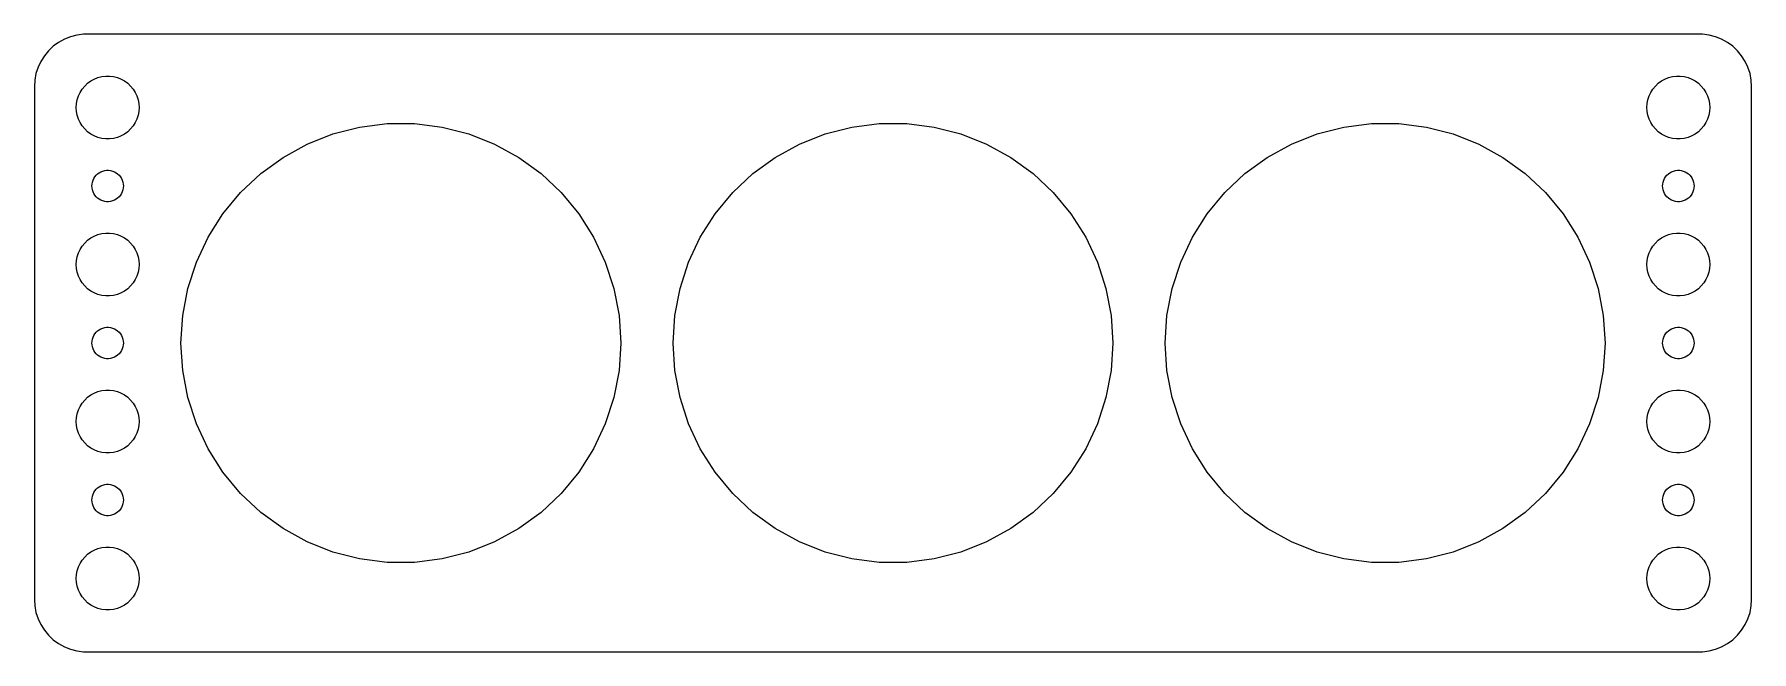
# Model space of a CAD drawing. Header units: metres. Extents: x -82 to 82, y -29 to 29.
import ezdxf

# ---------------------------------------------------------------- set-up
doc = ezdxf.new("R2010")
doc.units = ezdxf.units.M

msp = doc.modelspace()

# ---------------------------------------------------------------- linework, layer by layer
for p, q in [((-80.6448, 27.9227), (-81.0451, 27.4389)), ((-80.1871, 28.3526), (-80.6448, 27.9227)), ((-79.6791, 28.7216), (-80.1871, 28.3526)), ((-79.1289, 29.0241), (-79.6791, 28.7216)), ((-78.5451, 29.2553), (-79.1289, 29.0241)), ((-77.9369, 29.4114), (-78.5451, 29.2553)), ((-77.3139, 29.4901), (-77.9369, 29.4114)), ((77.3139, 29.4901), (-77.3139, 29.4901)), ((77.9369, 29.4114), (77.3139, 29.4901)), ((78.5451, 29.2553), (77.9369, 29.4114)), ((79.1289, 29.0241), (78.5451, 29.2553)), ((79.6791, 28.7216), (79.1289, 29.0241)), ((80.1871, 28.3526), (79.6791, 28.7216)), ((80.6448, 27.9227), (80.1871, 28.3526)), ((81.0451, 27.4389), (80.6448, 27.9227)), ((-81.6489, 26.3406), (-81.8429, 25.7434)), ((-81.3815, 26.9088), (-81.6489, 26.3406)), ((-81.0451, 27.4389), (-81.3815, 26.9088)), ((81.3815, 26.9088), (81.0451, 27.4389)), ((81.6489, 26.3406), (81.3815, 26.9088)), ((81.8429, 25.7434), (81.6489, 26.3406)), ((-81.9606, 25.1267), (-82, 24.5)), ((-81.8429, 25.7434), (-81.9606, 25.1267)), ((-77.1869, 24.5536), (-76.9123, 24.8115)), ((-76.9123, 24.8115), (-76.6075, 25.033)), ((-76.6075, 25.033), (-76.2773, 25.2145)), ((-76.2773, 25.2145), (-75.927, 25.3532)), ((-75.927, 25.3532), (-75.5621, 25.4469)), ((-75.5621, 25.4469), (-75.1884, 25.4941)), ((-75.1884, 25.4941), (-74.8116, 25.4941)), ((-74.8116, 25.4941), (-74.4379, 25.4469)), ((-74.4379, 25.4469), (-74.073, 25.3532)), ((-74.073, 25.3532), (-73.7227, 25.2145)), ((-73.7227, 25.2145), (-73.3925, 25.033)), ((-73.3925, 25.033), (-73.0877, 24.8115)), ((-73.0877, 24.8115), (-72.8131, 24.5536)), ((72.8131, 24.5536), (73.0877, 24.8115)), ((73.0877, 24.8115), (73.3925, 25.033)), ((73.3925, 25.033), (73.7227, 25.2145)), ((73.7227, 25.2145), (74.073, 25.3532)), ((74.073, 25.3532), (74.4379, 25.4469)), ((74.4379, 25.4469), (74.8116, 25.4941)), ((74.8116, 25.4941), (75.1884, 25.4941)), ((75.1884, 25.4941), (75.5621, 25.4469)), ((75.5621, 25.4469), (75.927, 25.3532)), ((75.927, 25.3532), (76.2773, 25.2145)), ((76.2773, 25.2145), (76.6075, 25.033)), ((76.6075, 25.033), (76.9123, 24.8115)), ((76.9123, 24.8115), (77.1869, 24.5536)), ((81.9606, 25.1267), (81.8429, 25.7434)), ((82, 24.5), (81.9606, 25.1267)), ((-82, 24.5), (-82, -24.5)), ((-77.9763, 22.876), (-77.9057, 23.2461)), ((-77.9057, 23.2461), (-77.7893, 23.6044)), ((-77.7893, 23.6044), (-77.6289, 23.9453)), ((-77.6289, 23.9453), (-77.427, 24.2634)), ((-77.427, 24.2634), (-77.1869, 24.5536)), ((-72.8131, 24.5536), (-72.573, 24.2634)), ((-72.573, 24.2634), (-72.3711, 23.9453)), ((-72.3711, 23.9453), (-72.2107, 23.6044)), ((-72.2107, 23.6044), (-72.0943, 23.2461)), ((-72.0943, 23.2461), (-72.0237, 22.876)), ((72.0237, 22.876), (72.0943, 23.2461)), ((72.0943, 23.2461), (72.2107, 23.6044)), ((72.2107, 23.6044), (72.3711, 23.9453)), ((72.3711, 23.9453), (72.573, 24.2634)), ((72.573, 24.2634), (72.8131, 24.5536)), ((77.1869, 24.5536), (77.427, 24.2634)), ((77.427, 24.2634), (77.6289, 23.9453)), ((77.6289, 23.9453), (77.7893, 23.6044)), ((77.7893, 23.6044), (77.9057, 23.2461)), ((77.9057, 23.2461), (77.9763, 22.876)), ((82, -24.5), (82, 24.5)), ((-78, 22.5), (-77.9763, 22.876)), ((-77.9763, 22.124), (-78, 22.5)), ((-77.9057, 21.7539), (-77.9763, 22.124)), ((-77.7893, 21.3956), (-77.9057, 21.7539)), ((-77.6289, 21.0547), (-77.7893, 21.3956)), ((-72.2107, 21.3956), (-72.3711, 21.0547)), ((-72.0943, 21.7539), (-72.2107, 21.3956)), ((-72.0237, 22.124), (-72.0943, 21.7539)), ((-72.0237, 22.876), (-72, 22.5)), ((-72, 22.5), (-72.0237, 22.124)), ((72, 22.5), (72.0237, 22.876)), ((72.0237, 22.124), (72, 22.5)), ((72.0943, 21.7539), (72.0237, 22.124)), ((72.2107, 21.3956), (72.0943, 21.7539)), ((72.3711, 21.0547), (72.2107, 21.3956)), ((77.7893, 21.3956), (77.6289, 21.0547)), ((77.9057, 21.7539), (77.7893, 21.3956)), ((77.9763, 22.124), (77.9057, 21.7539)), ((77.9763, 22.876), (78, 22.5)), ((78, 22.5), (77.9763, 22.124)), ((-77.427, 20.7366), (-77.6289, 21.0547)), ((-77.1869, 20.4464), (-77.427, 20.7366)), ((-76.9123, 20.1884), (-77.1869, 20.4464)), ((-76.6075, 19.967), (-76.9123, 20.1884)), ((-76.2773, 19.7855), (-76.6075, 19.967)), ((-75.927, 19.6468), (-76.2773, 19.7855)), ((-73.7227, 19.7855), (-74.073, 19.6468)), ((-73.3925, 19.967), (-73.7227, 19.7855)), ((-73.0877, 20.1884), (-73.3925, 19.967)), ((-72.8131, 20.4464), (-73.0877, 20.1884)), ((-72.573, 20.7366), (-72.8131, 20.4464)), ((-72.3711, 21.0547), (-72.573, 20.7366)), ((-55.9414, 19.0014), (-53.4893, 19.9722)), ((-53.4893, 19.9722), (-50.935, 20.628)), ((-50.935, 20.628), (-48.3186, 20.9586)), ((-48.3186, 20.9586), (-45.6814, 20.9586)), ((-45.6814, 20.9586), (-43.065, 20.628)), ((-43.065, 20.628), (-40.5106, 19.9722)), ((-40.5106, 19.9722), (-38.0586, 19.0014)), ((-8.94136, 19.0014), (-6.48935, 19.9722)), ((-6.48935, 19.9722), (-3.935, 20.628)), ((-3.935, 20.628), (-1.31859, 20.9586)), ((-1.31859, 20.9586), (1.31859, 20.9586)), ((1.31859, 20.9586), (3.935, 20.628)), ((3.935, 20.628), (6.48935, 19.9722)), ((6.48935, 19.9722), (8.94136, 19.0014)), ((38.0586, 19.0014), (40.5106, 19.9722)), ((40.5106, 19.9722), (43.065, 20.628)), ((43.065, 20.628), (45.6814, 20.9586)), ((45.6814, 20.9586), (48.3186, 20.9586)), ((48.3186, 20.9586), (50.935, 20.628)), ((50.935, 20.628), (53.4893, 19.9722)), ((53.4893, 19.9722), (55.9414, 19.0014)), ((72.573, 20.7366), (72.3711, 21.0547)), ((72.8131, 20.4464), (72.573, 20.7366)), ((73.0877, 20.1884), (72.8131, 20.4464)), ((73.3925, 19.967), (73.0877, 20.1884)), ((73.7227, 19.7855), (73.3925, 19.967)), ((74.073, 19.6468), (73.7227, 19.7855)), ((76.2773, 19.7855), (75.927, 19.6468)), ((76.6075, 19.967), (76.2773, 19.7855)), ((76.9123, 20.1884), (76.6075, 19.967)), ((77.1869, 20.4464), (76.9123, 20.1884)), ((77.427, 20.7366), (77.1869, 20.4464)), ((77.6289, 21.0547), (77.427, 20.7366)), ((-75.5621, 19.5531), (-75.927, 19.6468)), ((-75.1884, 19.5059), (-75.5621, 19.5531)), ((-74.8116, 19.5059), (-75.1884, 19.5059)), ((-74.4379, 19.5531), (-74.8116, 19.5059)), ((-74.073, 19.6468), (-74.4379, 19.5531)), ((-58.2523, 17.7309), (-55.9414, 19.0014)), ((-38.0586, 19.0014), (-35.7476, 17.7309)), ((-11.2523, 17.7309), (-8.94136, 19.0014)), ((8.94136, 19.0014), (11.2523, 17.7309)), ((35.7476, 17.7309), (38.0586, 19.0014)), ((55.9414, 19.0014), (58.2523, 17.7309)), ((74.4379, 19.5531), (74.073, 19.6468)), ((74.8116, 19.5059), (74.4379, 19.5531)), ((75.1884, 19.5059), (74.8116, 19.5059)), ((75.5621, 19.5531), (75.1884, 19.5059)), ((75.927, 19.6468), (75.5621, 19.5531)), ((-75.6387, 16.3572), (-75.4635, 16.4266)), ((-75.4635, 16.4266), (-75.2811, 16.4734)), ((-75.2811, 16.4734), (-75.0942, 16.497)), ((-75.0942, 16.497), (-74.9058, 16.497)), ((-74.9058, 16.497), (-74.7189, 16.4734)), ((-74.7189, 16.4734), (-74.5365, 16.4266)), ((-74.5365, 16.4266), (-74.3613, 16.3572)), ((-60.3859, 16.1808), (-58.2523, 17.7309)), ((-35.7476, 17.7309), (-33.6141, 16.1808)), ((-13.3859, 16.1808), (-11.2523, 17.7309)), ((11.2523, 17.7309), (13.3859, 16.1808)), ((33.6141, 16.1808), (35.7476, 17.7309)), ((58.2523, 17.7309), (60.3859, 16.1808)), ((74.3613, 16.3572), (74.5365, 16.4266)), ((74.5365, 16.4266), (74.7189, 16.4734)), ((74.7189, 16.4734), (74.9058, 16.497)), ((74.9058, 16.497), (75.0942, 16.497)), ((75.0942, 16.497), (75.2811, 16.4734)), ((75.2811, 16.4734), (75.4635, 16.4266)), ((75.4635, 16.4266), (75.6387, 16.3572)), ((-76.5, 15), (-76.4882, 15.188)), ((-76.4882, 14.812), (-76.5, 15)), ((-76.4882, 15.188), (-76.4529, 15.373)), ((-76.4529, 14.627), (-76.4882, 14.812)), ((-76.4529, 15.373), (-76.3947, 15.5522)), ((-76.3947, 15.5522), (-76.3145, 15.7226)), ((-76.3145, 15.7226), (-76.2135, 15.8817)), ((-76.2135, 15.8817), (-76.0934, 16.0268)), ((-76.0934, 16.0268), (-75.9561, 16.1558)), ((-75.9561, 16.1558), (-75.8037, 16.2665)), ((-75.8037, 16.2665), (-75.6387, 16.3572)), ((-74.3613, 16.3572), (-74.1963, 16.2665)), ((-74.1963, 16.2665), (-74.0439, 16.1558)), ((-74.0439, 16.1558), (-73.9065, 16.0268)), ((-73.9065, 16.0268), (-73.7865, 15.8817)), ((-73.7865, 15.8817), (-73.6855, 15.7226)), ((-73.6855, 15.7226), (-73.6053, 15.5522)), ((-73.6053, 15.5522), (-73.5471, 15.373)), ((-73.5471, 15.373), (-73.5118, 15.188)), ((-73.5118, 14.812), (-73.5471, 14.627)), ((-73.5118, 15.188), (-73.5, 15)), ((-73.5, 15), (-73.5118, 14.812)), ((-62.3083, 14.3755), (-60.3859, 16.1808)), ((-33.6141, 16.1808), (-31.6917, 14.3755)), ((-15.3083, 14.3755), (-13.3859, 16.1808)), ((13.3859, 16.1808), (15.3083, 14.3755)), ((31.6917, 14.3755), (33.6141, 16.1808)), ((60.3859, 16.1808), (62.3083, 14.3755)), ((73.5, 15), (73.5118, 15.188)), ((73.5118, 14.812), (73.5, 15)), ((73.5118, 15.188), (73.5471, 15.373)), ((73.5471, 14.627), (73.5118, 14.812)), ((73.5471, 15.373), (73.6053, 15.5522)), ((73.6053, 15.5522), (73.6855, 15.7226)), ((73.6855, 15.7226), (73.7865, 15.8817)), ((73.7865, 15.8817), (73.9065, 16.0268)), ((73.9065, 16.0268), (74.0439, 16.1558)), ((74.0439, 16.1558), (74.1963, 16.2665)), ((74.1963, 16.2665), (74.3613, 16.3572)), ((75.6387, 16.3572), (75.8037, 16.2665)), ((75.8037, 16.2665), (75.9561, 16.1558)), ((75.9561, 16.1558), (76.0934, 16.0268)), ((76.0934, 16.0268), (76.2135, 15.8817)), ((76.2135, 15.8817), (76.3145, 15.7226)), ((76.3145, 15.7226), (76.3947, 15.5522)), ((76.3947, 15.5522), (76.4529, 15.373)), ((76.4529, 15.373), (76.4882, 15.188)), ((76.4882, 14.812), (76.4529, 14.627)), ((76.4882, 15.188), (76.5, 15)), ((76.5, 15), (76.4882, 14.812)), ((-76.3947, 14.4478), (-76.4529, 14.627)), ((-76.3145, 14.2774), (-76.3947, 14.4478)), ((-76.2135, 14.1183), (-76.3145, 14.2774)), ((-76.0934, 13.9732), (-76.2135, 14.1183)), ((-75.9561, 13.8442), (-76.0934, 13.9732)), ((-75.8037, 13.7335), (-75.9561, 13.8442)), ((-75.6387, 13.6427), (-75.8037, 13.7335)), ((-75.4635, 13.5734), (-75.6387, 13.6427)), ((-75.2811, 13.5266), (-75.4635, 13.5734)), ((-75.0942, 13.5029), (-75.2811, 13.5266)), ((-74.9058, 13.5029), (-75.0942, 13.5029)), ((-74.7189, 13.5266), (-74.9058, 13.5029)), ((-74.5365, 13.5734), (-74.7189, 13.5266)), ((-74.3613, 13.6427), (-74.5365, 13.5734)), ((-74.1963, 13.7335), (-74.3613, 13.6427)), ((-74.0439, 13.8442), (-74.1963, 13.7335)), ((-73.9065, 13.9732), (-74.0439, 13.8442)), ((-73.7865, 14.1183), (-73.9065, 13.9732)), ((-73.6855, 14.2774), (-73.7865, 14.1183)), ((-73.6053, 14.4478), (-73.6855, 14.2774)), ((-73.5471, 14.627), (-73.6053, 14.4478)), ((-63.9893, 12.3435), (-62.3083, 14.3755)), ((-31.6917, 14.3755), (-30.0106, 12.3435)), ((-16.9893, 12.3435), (-15.3083, 14.3755)), ((15.3083, 14.3755), (16.9893, 12.3435)), ((30.0106, 12.3435), (31.6917, 14.3755)), ((62.3083, 14.3755), (63.9893, 12.3435)), ((73.6053, 14.4478), (73.5471, 14.627)), ((73.6855, 14.2774), (73.6053, 14.4478)), ((73.7865, 14.1183), (73.6855, 14.2774)), ((73.9065, 13.9732), (73.7865, 14.1183)), ((74.0439, 13.8442), (73.9065, 13.9732)), ((74.1963, 13.7335), (74.0439, 13.8442)), ((74.3613, 13.6427), (74.1963, 13.7335)), ((74.5365, 13.5734), (74.3613, 13.6427)), ((74.7189, 13.5266), (74.5365, 13.5734)), ((74.9058, 13.5029), (74.7189, 13.5266)), ((75.0942, 13.5029), (74.9058, 13.5029)), ((75.2811, 13.5266), (75.0942, 13.5029)), ((75.4635, 13.5734), (75.2811, 13.5266)), ((75.6387, 13.6427), (75.4635, 13.5734)), ((75.8037, 13.7335), (75.6387, 13.6427)), ((75.9561, 13.8442), (75.8037, 13.7335)), ((76.0934, 13.9732), (75.9561, 13.8442)), ((76.2135, 14.1183), (76.0934, 13.9732)), ((76.3145, 14.2774), (76.2135, 14.1183)), ((76.3947, 14.4478), (76.3145, 14.2774)), ((76.4529, 14.627), (76.3947, 14.4478)), ((-65.4024, 10.1168), (-63.9893, 12.3435)), ((-30.0106, 12.3435), (-28.5975, 10.1168)), ((-18.4024, 10.1168), (-16.9893, 12.3435)), ((16.9893, 12.3435), (18.4024, 10.1168)), ((28.5975, 10.1168), (30.0106, 12.3435)), ((63.9893, 12.3435), (65.4024, 10.1168)), ((-76.9123, 9.81154), (-76.6075, 10.033)), ((-76.6075, 10.033), (-76.2773, 10.2145)), ((-76.2773, 10.2145), (-75.927, 10.3532)), ((-75.927, 10.3532), (-75.5621, 10.4469)), ((-75.5621, 10.4469), (-75.1884, 10.4941)), ((-75.1884, 10.4941), (-74.8116, 10.4941)), ((-74.8116, 10.4941), (-74.4379, 10.4469)), ((-74.4379, 10.4469), (-74.073, 10.3532)), ((-74.073, 10.3532), (-73.7227, 10.2145)), ((-73.7227, 10.2145), (-73.3925, 10.033)), ((-73.3925, 10.033), (-73.0877, 9.81154)), ((-66.5253, 7.73061), (-65.4024, 10.1168)), ((-28.5975, 10.1168), (-27.4747, 7.73061)), ((-19.5253, 7.73061), (-18.4024, 10.1168)), ((18.4024, 10.1168), (19.5253, 7.73061)), ((27.4747, 7.73061), (28.5975, 10.1168)), ((65.4024, 10.1168), (66.5253, 7.73061)), ((73.0877, 9.81154), (73.3925, 10.033)), ((73.3925, 10.033), (73.7227, 10.2145)), ((73.7227, 10.2145), (74.073, 10.3532)), ((74.073, 10.3532), (74.4379, 10.4469)), ((74.4379, 10.4469), (74.8116, 10.4941)), ((74.8116, 10.4941), (75.1884, 10.4941)), ((75.1884, 10.4941), (75.5621, 10.4469)), ((75.5621, 10.4469), (75.927, 10.3532)), ((75.927, 10.3532), (76.2773, 10.2145)), ((76.2773, 10.2145), (76.6075, 10.033)), ((76.6075, 10.033), (76.9123, 9.81154)), ((-77.9763, 7.87599), (-77.9057, 8.24606)), ((-77.9057, 8.24606), (-77.7893, 8.60437)), ((-77.7893, 8.60437), (-77.6289, 8.94525)), ((-77.6289, 8.94525), (-77.427, 9.26335)), ((-77.427, 9.26335), (-77.1869, 9.55363)), ((-77.1869, 9.55363), (-76.9123, 9.81154)), ((-73.0877, 9.81154), (-72.8131, 9.55363)), ((-72.8131, 9.55363), (-72.573, 9.26335)), ((-72.573, 9.26335), (-72.3711, 8.94525)), ((-72.3711, 8.94525), (-72.2107, 8.60437)), ((-72.2107, 8.60437), (-72.0943, 8.24606)), ((-72.0943, 8.24606), (-72.0237, 7.87599)), ((72.0237, 7.87599), (72.0943, 8.24606)), ((72.0943, 8.24606), (72.2107, 8.60437)), ((72.2107, 8.60437), (72.3711, 8.94525)), ((72.3711, 8.94525), (72.573, 9.26335)), ((72.573, 9.26335), (72.8131, 9.55363)), ((72.8131, 9.55363), (73.0877, 9.81154)), ((76.9123, 9.81154), (77.1869, 9.55363)), ((77.1869, 9.55363), (77.427, 9.26335)), ((77.427, 9.26335), (77.6289, 8.94525)), ((77.6289, 8.94525), (77.7893, 8.60437)), ((77.7893, 8.60437), (77.9057, 8.24606)), ((77.9057, 8.24606), (77.9763, 7.87599)), ((-78, 7.5), (-77.9763, 7.87599)), ((-77.9763, 7.12399), (-78, 7.5)), ((-77.9057, 6.75392), (-77.9763, 7.12399)), ((-77.7893, 6.39561), (-77.9057, 6.75392)), ((-72.0943, 6.75392), (-72.2107, 6.39561)), ((-72.0237, 7.12399), (-72.0943, 6.75392)), ((-72.0237, 7.87599), (-72, 7.5)), ((-72, 7.5), (-72.0237, 7.12399)), ((-67.3402, 5.22247), (-66.5253, 7.73061)), ((-27.4747, 7.73061), (-26.6597, 5.22247)), ((-20.3402, 5.22247), (-19.5253, 7.73061)), ((19.5253, 7.73061), (20.3402, 5.22247)), ((26.6597, 5.22247), (27.4747, 7.73061)), ((66.5253, 7.73061), (67.3402, 5.22247)), ((72, 7.5), (72.0237, 7.87599)), ((72.0237, 7.12399), (72, 7.5)), ((72.0943, 6.75392), (72.0237, 7.12399)), ((72.2107, 6.39561), (72.0943, 6.75392)), ((77.9057, 6.75392), (77.7893, 6.39561)), ((77.9763, 7.12399), (77.9057, 6.75392)), ((77.9763, 7.87599), (78, 7.5)), ((78, 7.5), (77.9763, 7.12399)), ((-77.6289, 6.05473), (-77.7893, 6.39561)), ((-77.427, 5.73663), (-77.6289, 6.05473)), ((-77.1869, 5.44635), (-77.427, 5.73663)), ((-76.9123, 5.18845), (-77.1869, 5.44635)), ((-76.6075, 4.96701), (-76.9123, 5.18845)), ((-76.2773, 4.78551), (-76.6075, 4.96701)), ((-73.3925, 4.96701), (-73.7227, 4.78551)), ((-73.0877, 5.18845), (-73.3925, 4.96701)), ((-72.8131, 5.44635), (-73.0877, 5.18845)), ((-72.573, 5.73663), (-72.8131, 5.44635)), ((-72.3711, 6.05473), (-72.573, 5.73663)), ((-72.2107, 6.39561), (-72.3711, 6.05473)), ((-67.8344, 2.63199), (-67.3402, 5.22247)), ((-26.6597, 5.22247), (-26.1656, 2.63199)), ((-20.8344, 2.63199), (-20.3402, 5.22247)), ((20.3402, 5.22247), (20.8344, 2.63199)), ((26.1656, 2.63199), (26.6597, 5.22247)), ((67.3402, 5.22247), (67.8344, 2.63199)), ((72.3711, 6.05473), (72.2107, 6.39561)), ((72.573, 5.73663), (72.3711, 6.05473)), ((72.8131, 5.44635), (72.573, 5.73663)), ((73.0877, 5.18845), (72.8131, 5.44635)), ((73.3925, 4.96701), (73.0877, 5.18845)), ((73.7227, 4.78551), (73.3925, 4.96701)), ((76.6075, 4.96701), (76.2773, 4.78551)), ((76.9123, 5.18845), (76.6075, 4.96701)), ((77.1869, 5.44635), (76.9123, 5.18845)), ((77.427, 5.73663), (77.1869, 5.44635)), ((77.6289, 6.05473), (77.427, 5.73663)), ((77.7893, 6.39561), (77.6289, 6.05473)), ((-75.927, 4.64682), (-76.2773, 4.78551)), ((-75.5621, 4.55313), (-75.927, 4.64682)), ((-75.1884, 4.50591), (-75.5621, 4.55313)), ((-74.8116, 4.50591), (-75.1884, 4.50591)), ((-74.4379, 4.55313), (-74.8116, 4.50591)), ((-74.073, 4.64682), (-74.4379, 4.55313)), ((-73.7227, 4.78551), (-74.073, 4.64682)), ((74.073, 4.64682), (73.7227, 4.78551)), ((74.4379, 4.55313), (74.073, 4.64682)), ((74.8116, 4.50591), (74.4379, 4.55313)), ((75.1884, 4.50591), (74.8116, 4.50591)), ((75.5621, 4.55313), (75.1884, 4.50591)), ((75.927, 4.64682), (75.5621, 4.55313)), ((76.2773, 4.78551), (75.927, 4.64682)), ((-68, 0), (-67.8344, 2.63199)), ((-26.1656, 2.63199), (-26, 0)), ((-21, 0), (-20.8344, 2.63199)), ((20.8344, 2.63199), (21, 0)), ((26, 0), (26.1656, 2.63199)), ((67.8344, 2.63199), (68, 0)), ((-76.5, 0), (-76.4882, 0.187988)), ((-76.4882, -0.187988), (-76.5, 0)), ((-76.4882, 0.187988), (-76.4529, 0.373032)), ((-76.4529, 0.373032), (-76.3947, 0.552185)), ((-76.3947, 0.552185), (-76.3145, 0.722626)), ((-76.3145, 0.722626), (-76.2135, 0.881668)), ((-76.2135, 0.881668), (-76.0934, 1.02681)), ((-76.0934, 1.02681), (-75.9561, 1.15576)), ((-75.9561, 1.15576), (-75.8037, 1.26648)), ((-75.8037, 1.26648), (-75.6387, 1.35724)), ((-75.6387, 1.35724), (-75.4635, 1.42657)), ((-75.4635, 1.42657), (-75.2811, 1.47342)), ((-75.2811, 1.47342), (-75.0942, 1.49704)), ((-75.0942, 1.49704), (-74.9058, 1.49704)), ((-74.9058, 1.49704), (-74.7189, 1.47342)), ((-74.7189, 1.47342), (-74.5365, 1.42657)), ((-74.5365, 1.42657), (-74.3613, 1.35724)), ((-74.3613, 1.35724), (-74.1963, 1.26648)), ((-74.1963, 1.26648), (-74.0439, 1.15576)), ((-74.0439, 1.15576), (-73.9065, 1.02681)), ((-73.9065, 1.02681), (-73.7865, 0.881668)), ((-73.7865, 0.881668), (-73.6855, 0.722626)), ((-73.6855, 0.722626), (-73.6053, 0.552185)), ((-73.6053, 0.552185), (-73.5471, 0.373032)), ((-73.5471, 0.373032), (-73.5118, 0.187988)), ((-73.5118, 0.187988), (-73.5, 0)), ((-73.5, 0), (-73.5118, -0.187988)), ((-67.8344, -2.63199), (-68, 0)), ((-26, 0), (-26.1656, -2.63199)), ((-20.8344, -2.63199), (-21, 0)), ((21, 0), (20.8344, -2.63199)), ((26.1656, -2.63199), (26, 0)), ((68, 0), (67.8344, -2.63199)), ((73.5, 0), (73.5118, 0.187988)), ((73.5118, -0.187988), (73.5, 0)), ((73.5118, 0.187988), (73.5471, 0.373032)), ((73.5471, 0.373032), (73.6053, 0.552185)), ((73.6053, 0.552185), (73.6855, 0.722626)), ((73.6855, 0.722626), (73.7865, 0.881668)), ((73.7865, 0.881668), (73.9065, 1.02681)), ((73.9065, 1.02681), (74.0439, 1.15576)), ((74.0439, 1.15576), (74.1963, 1.26648)), ((74.1963, 1.26648), (74.3613, 1.35724)), ((74.3613, 1.35724), (74.5365, 1.42657)), ((74.5365, 1.42657), (74.7189, 1.47342)), ((74.7189, 1.47342), (74.9058, 1.49704)), ((74.9058, 1.49704), (75.0942, 1.49704)), ((75.0942, 1.49704), (75.2811, 1.47342)), ((75.2811, 1.47342), (75.4635, 1.42657)), ((75.4635, 1.42657), (75.6387, 1.35724)), ((75.6387, 1.35724), (75.8037, 1.26648)), ((75.8037, 1.26648), (75.9561, 1.15576)), ((75.9561, 1.15576), (76.0934, 1.02681)), ((76.0934, 1.02681), (76.2135, 0.881668)), ((76.2135, 0.881668), (76.3145, 0.722626)), ((76.3145, 0.722626), (76.3947, 0.552185)), ((76.3947, 0.552185), (76.4529, 0.373032)), ((76.4529, 0.373032), (76.4882, 0.187988)), ((76.4882, 0.187988), (76.5, 0)), ((76.5, 0), (76.4882, -0.187988)), ((-76.4529, -0.373032), (-76.4882, -0.187988)), ((-76.3947, -0.552185), (-76.4529, -0.373032)), ((-76.3145, -0.722626), (-76.3947, -0.552185)), ((-76.2135, -0.881668), (-76.3145, -0.722626)), ((-76.0934, -1.02681), (-76.2135, -0.881668)), ((-75.9561, -1.15576), (-76.0934, -1.02681)), ((-75.8037, -1.26648), (-75.9561, -1.15576)), ((-75.6387, -1.35724), (-75.8037, -1.26648)), ((-75.4635, -1.42657), (-75.6387, -1.35724)), ((-75.2811, -1.47342), (-75.4635, -1.42657)), ((-75.0942, -1.49704), (-75.2811, -1.47342)), ((-74.9058, -1.49704), (-75.0942, -1.49704)), ((-74.7189, -1.47342), (-74.9058, -1.49704)), ((-74.5365, -1.42657), (-74.7189, -1.47342)), ((-74.3613, -1.35724), (-74.5365, -1.42657)), ((-74.1963, -1.26648), (-74.3613, -1.35724)), ((-74.0439, -1.15576), (-74.1963, -1.26648)), ((-73.9065, -1.02681), (-74.0439, -1.15576)), ((-73.7865, -0.881668), (-73.9065, -1.02681)), ((-73.6855, -0.722626), (-73.7865, -0.881668)), ((-73.6053, -0.552185), (-73.6855, -0.722626)), ((-73.5471, -0.373032), (-73.6053, -0.552185)), ((-73.5118, -0.187988), (-73.5471, -0.373032)), ((73.5471, -0.373032), (73.5118, -0.187988)), ((73.6053, -0.552185), (73.5471, -0.373032)), ((73.6855, -0.722626), (73.6053, -0.552185)), ((73.7865, -0.881668), (73.6855, -0.722626)), ((73.9065, -1.02681), (73.7865, -0.881668)), ((74.0439, -1.15576), (73.9065, -1.02681)), ((74.1963, -1.26648), (74.0439, -1.15576)), ((74.3613, -1.35724), (74.1963, -1.26648)), ((74.5365, -1.42657), (74.3613, -1.35724)), ((74.7189, -1.47342), (74.5365, -1.42657)), ((74.9058, -1.49704), (74.7189, -1.47342)), ((75.0942, -1.49704), (74.9058, -1.49704)), ((75.2811, -1.47342), (75.0942, -1.49704)), ((75.4635, -1.42657), (75.2811, -1.47342)), ((75.6387, -1.35724), (75.4635, -1.42657)), ((75.8037, -1.26648), (75.6387, -1.35724)), ((75.9561, -1.15576), (75.8037, -1.26648)), ((76.0934, -1.02681), (75.9561, -1.15576)), ((76.2135, -0.881668), (76.0934, -1.02681)), ((76.3145, -0.722626), (76.2135, -0.881668)), ((76.3947, -0.552185), (76.3145, -0.722626)), ((76.4529, -0.373032), (76.3947, -0.552185)), ((76.4882, -0.187988), (76.4529, -0.373032)), ((-67.3402, -5.22247), (-67.8344, -2.63199)), ((-26.1656, -2.63199), (-26.6597, -5.22247)), ((-20.3402, -5.22247), (-20.8344, -2.63199)), ((20.8344, -2.63199), (20.3402, -5.22247)), ((26.6597, -5.22247), (26.1656, -2.63199)), ((67.8344, -2.63199), (67.3402, -5.22247)), ((-76.6075, -4.96701), (-76.2773, -4.78551)), ((-76.2773, -4.78551), (-75.927, -4.64682)), ((-75.927, -4.64682), (-75.5621, -4.55313)), ((-75.5621, -4.55313), (-75.1884, -4.50591)), ((-75.1884, -4.50591), (-74.8116, -4.50591)), ((-74.8116, -4.50591), (-74.4379, -4.55313)), ((-74.4379, -4.55313), (-74.073, -4.64682)), ((-74.073, -4.64682), (-73.7227, -4.78551)), ((-73.7227, -4.78551), (-73.3925, -4.96701)), ((73.3925, -4.96701), (73.7227, -4.78551)), ((73.7227, -4.78551), (74.073, -4.64682)), ((74.073, -4.64682), (74.4379, -4.55313)), ((74.4379, -4.55313), (74.8116, -4.50591)), ((74.8116, -4.50591), (75.1884, -4.50591)), ((75.1884, -4.50591), (75.5621, -4.55313)), ((75.5621, -4.55313), (75.927, -4.64682)), ((75.927, -4.64682), (76.2773, -4.78551)), ((76.2773, -4.78551), (76.6075, -4.96701)), ((-77.9057, -6.75392), (-77.7893, -6.39561)), ((-77.7893, -6.39561), (-77.6289, -6.05473)), ((-77.6289, -6.05473), (-77.427, -5.73663)), ((-77.427, -5.73663), (-77.1869, -5.44635)), ((-77.1869, -5.44635), (-76.9123, -5.18845)), ((-76.9123, -5.18845), (-76.6075, -4.96701)), ((-73.3925, -4.96701), (-73.0877, -5.18845)), ((-73.0877, -5.18845), (-72.8131, -5.44635)), ((-72.8131, -5.44635), (-72.573, -5.73663)), ((-72.573, -5.73663), (-72.3711, -6.05473)), ((-72.3711, -6.05473), (-72.2107, -6.39561)), ((-72.2107, -6.39561), (-72.0943, -6.75392)), ((-66.5253, -7.73061), (-67.3402, -5.22247)), ((-26.6597, -5.22247), (-27.4747, -7.73061)), ((-19.5253, -7.73061), (-20.3402, -5.22247)), ((20.3402, -5.22247), (19.5253, -7.73061)), ((27.4747, -7.73061), (26.6597, -5.22247)), ((67.3402, -5.22247), (66.5253, -7.73061)), ((72.0943, -6.75392), (72.2107, -6.39561)), ((72.2107, -6.39561), (72.3711, -6.05473)), ((72.3711, -6.05473), (72.573, -5.73663)), ((72.573, -5.73663), (72.8131, -5.44635)), ((72.8131, -5.44635), (73.0877, -5.18845)), ((73.0877, -5.18845), (73.3925, -4.96701)), ((76.6075, -4.96701), (76.9123, -5.18845)), ((76.9123, -5.18845), (77.1869, -5.44635)), ((77.1869, -5.44635), (77.427, -5.73663)), ((77.427, -5.73663), (77.6289, -6.05473)), ((77.6289, -6.05473), (77.7893, -6.39561)), ((77.7893, -6.39561), (77.9057, -6.75392)), ((-78, -7.5), (-77.9763, -7.12399)), ((-77.9763, -7.87599), (-78, -7.5)), ((-77.9763, -7.12399), (-77.9057, -6.75392)), ((-77.9057, -8.24606), (-77.9763, -7.87599)), ((-72.0943, -6.75392), (-72.0237, -7.12399)), ((-72.0237, -7.87599), (-72.0943, -8.24606)), ((-72.0237, -7.12399), (-72, -7.5)), ((-72, -7.5), (-72.0237, -7.87599)), ((-65.4024, -10.1168), (-66.5253, -7.73061)), ((-27.4747, -7.73061), (-28.5975, -10.1168)), ((-18.4024, -10.1168), (-19.5253, -7.73061)), ((19.5253, -7.73061), (18.4024, -10.1168)), ((28.5975, -10.1168), (27.4747, -7.73061)), ((66.5253, -7.73061), (65.4024, -10.1168)), ((72, -7.5), (72.0237, -7.12399)), ((72.0237, -7.87599), (72, -7.5)), ((72.0237, -7.12399), (72.0943, -6.75392)), ((72.0943, -8.24606), (72.0237, -7.87599)), ((77.9057, -6.75392), (77.9763, -7.12399)), ((77.9763, -7.87599), (77.9057, -8.24606)), ((77.9763, -7.12399), (78, -7.5)), ((78, -7.5), (77.9763, -7.87599)), ((-77.7893, -8.60437), (-77.9057, -8.24606)), ((-77.6289, -8.94525), (-77.7893, -8.60437)), ((-77.427, -9.26335), (-77.6289, -8.94525)), ((-77.1869, -9.55363), (-77.427, -9.26335)), ((-76.9123, -9.81154), (-77.1869, -9.55363)), ((-76.6075, -10.033), (-76.9123, -9.81154)), ((-73.0877, -9.81154), (-73.3925, -10.033)), ((-72.8131, -9.55363), (-73.0877, -9.81154)), ((-72.573, -9.26335), (-72.8131, -9.55363)), ((-72.3711, -8.94525), (-72.573, -9.26335)), ((-72.2107, -8.60437), (-72.3711, -8.94525)), ((-72.0943, -8.24606), (-72.2107, -8.60437)), ((72.2107, -8.60437), (72.0943, -8.24606)), ((72.3711, -8.94525), (72.2107, -8.60437)), ((72.573, -9.26335), (72.3711, -8.94525)), ((72.8131, -9.55363), (72.573, -9.26335)), ((73.0877, -9.81154), (72.8131, -9.55363)), ((73.3925, -10.033), (73.0877, -9.81154)), ((76.9123, -9.81154), (76.6075, -10.033)), ((77.1869, -9.55363), (76.9123, -9.81154)), ((77.427, -9.26335), (77.1869, -9.55363)), ((77.6289, -8.94525), (77.427, -9.26335)), ((77.7893, -8.60437), (77.6289, -8.94525)), ((77.9057, -8.24606), (77.7893, -8.60437)), ((-76.2773, -10.2145), (-76.6075, -10.033)), ((-75.927, -10.3532), (-76.2773, -10.2145)), ((-75.5621, -10.4469), (-75.927, -10.3532)), ((-75.1884, -10.4941), (-75.5621, -10.4469)), ((-74.8116, -10.4941), (-75.1884, -10.4941)), ((-74.4379, -10.4469), (-74.8116, -10.4941)), ((-74.073, -10.3532), (-74.4379, -10.4469)), ((-73.7227, -10.2145), (-74.073, -10.3532)), ((-73.3925, -10.033), (-73.7227, -10.2145)), ((-63.9893, -12.3435), (-65.4024, -10.1168)), ((-28.5975, -10.1168), (-30.0106, -12.3435)), ((-16.9893, -12.3435), (-18.4024, -10.1168)), ((18.4024, -10.1168), (16.9893, -12.3435)), ((30.0106, -12.3435), (28.5975, -10.1168)), ((65.4024, -10.1168), (63.9893, -12.3435)), ((73.7227, -10.2145), (73.3925, -10.033)), ((74.073, -10.3532), (73.7227, -10.2145)), ((74.4379, -10.4469), (74.073, -10.3532)), ((74.8116, -10.4941), (74.4379, -10.4469)), ((75.1884, -10.4941), (74.8116, -10.4941)), ((75.5621, -10.4469), (75.1884, -10.4941)), ((75.927, -10.3532), (75.5621, -10.4469)), ((76.2773, -10.2145), (75.927, -10.3532)), ((76.6075, -10.033), (76.2773, -10.2145)), ((-62.3083, -14.3755), (-63.9893, -12.3435)), ((-30.0106, -12.3435), (-31.6917, -14.3755)), ((-15.3083, -14.3755), (-16.9893, -12.3435)), ((16.9893, -12.3435), (15.3083, -14.3755)), ((31.6917, -14.3755), (30.0106, -12.3435)), ((63.9893, -12.3435), (62.3083, -14.3755)), ((-76.4882, -14.812), (-76.4529, -14.627)), ((-76.4529, -14.627), (-76.3947, -14.4478)), ((-76.3947, -14.4478), (-76.3145, -14.2774)), ((-76.3145, -14.2774), (-76.2135, -14.1183)), ((-76.2135, -14.1183), (-76.0934, -13.9732)), ((-76.0934, -13.9732), (-75.9561, -13.8442)), ((-75.9561, -13.8442), (-75.8037, -13.7335)), ((-75.8037, -13.7335), (-75.6387, -13.6427)), ((-75.6387, -13.6427), (-75.4635, -13.5734)), ((-75.4635, -13.5734), (-75.2811, -13.5266)), ((-75.2811, -13.5266), (-75.0942, -13.5029)), ((-75.0942, -13.5029), (-74.9058, -13.5029)), ((-74.9058, -13.5029), (-74.7189, -13.5266)), ((-74.7189, -13.5266), (-74.5365, -13.5734)), ((-74.5365, -13.5734), (-74.3613, -13.6427)), ((-74.3613, -13.6427), (-74.1963, -13.7335)), ((-74.1963, -13.7335), (-74.0439, -13.8442)), ((-74.0439, -13.8442), (-73.9065, -13.9732)), ((-73.9065, -13.9732), (-73.7865, -14.1183)), ((-73.7865, -14.1183), (-73.6855, -14.2774)), ((-73.6855, -14.2774), (-73.6053, -14.4478)), ((-73.6053, -14.4478), (-73.5471, -14.627)), ((-73.5471, -14.627), (-73.5118, -14.812)), ((-60.3859, -16.1808), (-62.3083, -14.3755)), ((-31.6917, -14.3755), (-33.6141, -16.1808)), ((-13.3859, -16.1808), (-15.3083, -14.3755)), ((15.3083, -14.3755), (13.3859, -16.1808)), ((33.6141, -16.1808), (31.6917, -14.3755)), ((62.3083, -14.3755), (60.3859, -16.1808)), ((73.5118, -14.812), (73.5471, -14.627)), ((73.5471, -14.627), (73.6053, -14.4478)), ((73.6053, -14.4478), (73.6855, -14.2774)), ((73.6855, -14.2774), (73.7865, -14.1183)), ((73.7865, -14.1183), (73.9065, -13.9732)), ((73.9065, -13.9732), (74.0439, -13.8442)), ((74.0439, -13.8442), (74.1963, -13.7335)), ((74.1963, -13.7335), (74.3613, -13.6427)), ((74.3613, -13.6427), (74.5365, -13.5734)), ((74.5365, -13.5734), (74.7189, -13.5266)), ((74.7189, -13.5266), (74.9058, -13.5029)), ((74.9058, -13.5029), (75.0942, -13.5029)), ((75.0942, -13.5029), (75.2811, -13.5266)), ((75.2811, -13.5266), (75.4635, -13.5734)), ((75.4635, -13.5734), (75.6387, -13.6427)), ((75.6387, -13.6427), (75.8037, -13.7335)), ((75.8037, -13.7335), (75.9561, -13.8442)), ((75.9561, -13.8442), (76.0934, -13.9732)), ((76.0934, -13.9732), (76.2135, -14.1183)), ((76.2135, -14.1183), (76.3145, -14.2774)), ((76.3145, -14.2774), (76.3947, -14.4478)), ((76.3947, -14.4478), (76.4529, -14.627)), ((76.4529, -14.627), (76.4882, -14.812)), ((-76.5, -15), (-76.4882, -14.812)), ((-76.4882, -15.188), (-76.5, -15)), ((-76.4529, -15.373), (-76.4882, -15.188)), ((-76.3947, -15.5522), (-76.4529, -15.373)), ((-76.3145, -15.7226), (-76.3947, -15.5522)), ((-76.2135, -15.8817), (-76.3145, -15.7226)), ((-76.0934, -16.0268), (-76.2135, -15.8817)), ((-75.9561, -16.1558), (-76.0934, -16.0268)), ((-75.8037, -16.2665), (-75.9561, -16.1558)), ((-75.6387, -16.3572), (-75.8037, -16.2665)), ((-75.4635, -16.4266), (-75.6387, -16.3572)), ((-74.3613, -16.3572), (-74.5365, -16.4266)), ((-74.1963, -16.2665), (-74.3613, -16.3572)), ((-74.0439, -16.1558), (-74.1963, -16.2665)), ((-73.9065, -16.0268), (-74.0439, -16.1558)), ((-73.7865, -15.8817), (-73.9065, -16.0268)), ((-73.6855, -15.7226), (-73.7865, -15.8817)), ((-73.6053, -15.5522), (-73.6855, -15.7226)), ((-73.5471, -15.373), (-73.6053, -15.5522)), ((-73.5118, -15.188), (-73.5471, -15.373)), ((-73.5118, -14.812), (-73.5, -15)), ((-73.5, -15), (-73.5118, -15.188)), ((-58.2523, -17.7309), (-60.3859, -16.1808)), ((-33.6141, -16.1808), (-35.7476, -17.7309)), ((-11.2523, -17.7309), (-13.3859, -16.1808)), ((13.3859, -16.1808), (11.2523, -17.7309)), ((35.7476, -17.7309), (33.6141, -16.1808)), ((60.3859, -16.1808), (58.2523, -17.7309)), ((73.5, -15), (73.5118, -14.812)), ((73.5118, -15.188), (73.5, -15)), ((73.5471, -15.373), (73.5118, -15.188)), ((73.6053, -15.5522), (73.5471, -15.373)), ((73.6855, -15.7226), (73.6053, -15.5522)), ((73.7865, -15.8817), (73.6855, -15.7226)), ((73.9065, -16.0268), (73.7865, -15.8817)), ((74.0439, -16.1558), (73.9065, -16.0268)), ((74.1963, -16.2665), (74.0439, -16.1558)), ((74.3613, -16.3572), (74.1963, -16.2665)), ((74.5365, -16.4266), (74.3613, -16.3572)), ((75.6387, -16.3572), (75.4635, -16.4266)), ((75.8037, -16.2665), (75.6387, -16.3572)), ((75.9561, -16.1558), (75.8037, -16.2665)), ((76.0934, -16.0268), (75.9561, -16.1558)), ((76.2135, -15.8817), (76.0934, -16.0268)), ((76.3145, -15.7226), (76.2135, -15.8817)), ((76.3947, -15.5522), (76.3145, -15.7226)), ((76.4529, -15.373), (76.3947, -15.5522)), ((76.4882, -15.188), (76.4529, -15.373)), ((76.4882, -14.812), (76.5, -15)), ((76.5, -15), (76.4882, -15.188)), ((-75.2811, -16.4734), (-75.4635, -16.4266)), ((-75.0942, -16.497), (-75.2811, -16.4734)), ((-74.9058, -16.497), (-75.0942, -16.497)), ((-74.7189, -16.4734), (-74.9058, -16.497)), ((-74.5365, -16.4266), (-74.7189, -16.4734)), ((-55.9414, -19.0014), (-58.2523, -17.7309)), ((-35.7476, -17.7309), (-38.0586, -19.0014)), ((-8.94136, -19.0014), (-11.2523, -17.7309)), ((11.2523, -17.7309), (8.94136, -19.0014)), ((38.0586, -19.0014), (35.7476, -17.7309)), ((58.2523, -17.7309), (55.9414, -19.0014)), ((74.7189, -16.4734), (74.5365, -16.4266)), ((74.9058, -16.497), (74.7189, -16.4734)), ((75.0942, -16.497), (74.9058, -16.497)), ((75.2811, -16.4734), (75.0942, -16.497)), ((75.4635, -16.4266), (75.2811, -16.4734)), ((-76.2773, -19.7855), (-75.927, -19.6468)), ((-75.927, -19.6468), (-75.5621, -19.5531)), ((-75.5621, -19.5531), (-75.1884, -19.5059)), ((-75.1884, -19.5059), (-74.8116, -19.5059)), ((-74.8116, -19.5059), (-74.4379, -19.5531)), ((-74.4379, -19.5531), (-74.073, -19.6468)), ((-74.073, -19.6468), (-73.7227, -19.7855)), ((-53.4893, -19.9722), (-55.9414, -19.0014)), ((-38.0586, -19.0014), (-40.5106, -19.9722)), ((-6.48935, -19.9722), (-8.94136, -19.0014)), ((8.94136, -19.0014), (6.48935, -19.9722)), ((40.5106, -19.9722), (38.0586, -19.0014)), ((55.9414, -19.0014), (53.4893, -19.9722)), ((73.7227, -19.7855), (74.073, -19.6468)), ((74.073, -19.6468), (74.4379, -19.5531)), ((74.4379, -19.5531), (74.8116, -19.5059)), ((74.8116, -19.5059), (75.1884, -19.5059)), ((75.1884, -19.5059), (75.5621, -19.5531)), ((75.5621, -19.5531), (75.927, -19.6468)), ((75.927, -19.6468), (76.2773, -19.7855)), ((-77.7893, -21.3956), (-77.6289, -21.0547)), ((-77.6289, -21.0547), (-77.427, -20.7366)), ((-77.427, -20.7366), (-77.1869, -20.4464)), ((-77.1869, -20.4464), (-76.9123, -20.1884)), ((-76.9123, -20.1884), (-76.6075, -19.967)), ((-76.6075, -19.967), (-76.2773, -19.7855)), ((-73.7227, -19.7855), (-73.3925, -19.967)), ((-73.3925, -19.967), (-73.0877, -20.1884)), ((-73.0877, -20.1884), (-72.8131, -20.4464)), ((-72.8131, -20.4464), (-72.573, -20.7366)), ((-72.573, -20.7366), (-72.3711, -21.0547)), ((-72.3711, -21.0547), (-72.2107, -21.3956)), ((-50.935, -20.628), (-53.4893, -19.9722)), ((-48.3186, -20.9586), (-50.935, -20.628)), ((-45.6814, -20.9586), (-48.3186, -20.9586)), ((-43.065, -20.628), (-45.6814, -20.9586)), ((-40.5106, -19.9722), (-43.065, -20.628)), ((-3.935, -20.628), (-6.48935, -19.9722)), ((-1.31859, -20.9586), (-3.935, -20.628)), ((1.31859, -20.9586), (-1.31859, -20.9586)), ((3.935, -20.628), (1.31859, -20.9586)), ((6.48935, -19.9722), (3.935, -20.628)), ((43.065, -20.628), (40.5106, -19.9722)), ((45.6814, -20.9586), (43.065, -20.628)), ((48.3186, -20.9586), (45.6814, -20.9586)), ((50.935, -20.628), (48.3186, -20.9586)), ((53.4893, -19.9722), (50.935, -20.628)), ((72.2107, -21.3956), (72.3711, -21.0547)), ((72.3711, -21.0547), (72.573, -20.7366)), ((72.573, -20.7366), (72.8131, -20.4464)), ((72.8131, -20.4464), (73.0877, -20.1884)), ((73.0877, -20.1884), (73.3925, -19.967)), ((73.3925, -19.967), (73.7227, -19.7855)), ((76.2773, -19.7855), (76.6075, -19.967)), ((76.6075, -19.967), (76.9123, -20.1884)), ((76.9123, -20.1884), (77.1869, -20.4464)), ((77.1869, -20.4464), (77.427, -20.7366)), ((77.427, -20.7366), (77.6289, -21.0547)), ((77.6289, -21.0547), (77.7893, -21.3956)), ((-78, -22.5), (-77.9763, -22.124)), ((-77.9763, -22.876), (-78, -22.5)), ((-77.9763, -22.124), (-77.9057, -21.7539)), ((-77.9057, -23.2461), (-77.9763, -22.876)), ((-77.9057, -21.7539), (-77.7893, -21.3956)), ((-72.2107, -21.3956), (-72.0943, -21.7539)), ((-72.0943, -21.7539), (-72.0237, -22.124)), ((-72.0237, -22.876), (-72.0943, -23.2461)), ((-72.0237, -22.124), (-72, -22.5)), ((-72, -22.5), (-72.0237, -22.876)), ((72, -22.5), (72.0237, -22.124)), ((72.0237, -22.876), (72, -22.5)), ((72.0237, -22.124), (72.0943, -21.7539)), ((72.0943, -23.2461), (72.0237, -22.876)), ((72.0943, -21.7539), (72.2107, -21.3956)), ((77.7893, -21.3956), (77.9057, -21.7539)), ((77.9057, -21.7539), (77.9763, -22.124)), ((77.9763, -22.876), (77.9057, -23.2461)), ((77.9763, -22.124), (78, -22.5)), ((78, -22.5), (77.9763, -22.876)), ((-82, -24.5), (-81.9606, -25.1267)), ((-77.7893, -23.6044), (-77.9057, -23.2461)), ((-77.6289, -23.9453), (-77.7893, -23.6044)), ((-77.427, -24.2634), (-77.6289, -23.9453)), ((-77.1869, -24.5536), (-77.427, -24.2634)), ((-76.9123, -24.8115), (-77.1869, -24.5536)), ((-72.8131, -24.5536), (-73.0877, -24.8115)), ((-72.573, -24.2634), (-72.8131, -24.5536)), ((-72.3711, -23.9453), (-72.573, -24.2634)), ((-72.2107, -23.6044), (-72.3711, -23.9453)), ((-72.0943, -23.2461), (-72.2107, -23.6044)), ((72.2107, -23.6044), (72.0943, -23.2461)), ((72.3711, -23.9453), (72.2107, -23.6044)), ((72.573, -24.2634), (72.3711, -23.9453)), ((72.8131, -24.5536), (72.573, -24.2634)), ((73.0877, -24.8115), (72.8131, -24.5536)), ((77.1869, -24.5536), (76.9123, -24.8115)), ((77.427, -24.2634), (77.1869, -24.5536)), ((77.6289, -23.9453), (77.427, -24.2634)), ((77.7893, -23.6044), (77.6289, -23.9453)), ((77.9057, -23.2461), (77.7893, -23.6044)), ((81.9606, -25.1267), (82, -24.5)), ((-81.9606, -25.1267), (-81.8429, -25.7434)), ((-81.8429, -25.7434), (-81.6489, -26.3406)), ((-76.6075, -25.033), (-76.9123, -24.8115)), ((-76.2773, -25.2145), (-76.6075, -25.033)), ((-75.927, -25.3532), (-76.2773, -25.2145)), ((-75.5621, -25.4469), (-75.927, -25.3532)), ((-75.1884, -25.4941), (-75.5621, -25.4469)), ((-74.8116, -25.4941), (-75.1884, -25.4941)), ((-74.4379, -25.4469), (-74.8116, -25.4941)), ((-74.073, -25.3532), (-74.4379, -25.4469)), ((-73.7227, -25.2145), (-74.073, -25.3532)), ((-73.3925, -25.033), (-73.7227, -25.2145)), ((-73.0877, -24.8115), (-73.3925, -25.033)), ((73.3925, -25.033), (73.0877, -24.8115)), ((73.7227, -25.2145), (73.3925, -25.033)), ((74.073, -25.3532), (73.7227, -25.2145)), ((74.4379, -25.4469), (74.073, -25.3532)), ((74.8116, -25.4941), (74.4379, -25.4469)), ((75.1884, -25.4941), (74.8116, -25.4941)), ((75.5621, -25.4469), (75.1884, -25.4941)), ((75.927, -25.3532), (75.5621, -25.4469)), ((76.2773, -25.2145), (75.927, -25.3532)), ((76.6075, -25.033), (76.2773, -25.2145)), ((76.9123, -24.8115), (76.6075, -25.033)), ((81.6489, -26.3406), (81.8429, -25.7434)), ((81.8429, -25.7434), (81.9606, -25.1267)), ((-81.6489, -26.3406), (-81.3815, -26.9088)), ((-81.3815, -26.9088), (-81.0451, -27.4389)), ((-81.0451, -27.4389), (-80.6448, -27.9227)), ((80.6448, -27.9227), (81.0451, -27.4389)), ((81.0451, -27.4389), (81.3815, -26.9088)), ((81.3815, -26.9088), (81.6489, -26.3406)), ((-80.6448, -27.9227), (-80.1871, -28.3526)), ((-80.1871, -28.3526), (-79.6791, -28.7216)), ((-79.6791, -28.7216), (-79.1289, -29.0241)), ((-79.1289, -29.0241), (-78.5451, -29.2553)), ((-78.5451, -29.2553), (-77.9369, -29.4114)), ((-77.9369, -29.4114), (-77.3139, -29.4901)), ((-77.3139, -29.4901), (77.3139, -29.4901)), ((77.3139, -29.4901), (77.9369, -29.4114)), ((77.9369, -29.4114), (78.5451, -29.2553)), ((78.5451, -29.2553), (79.1289, -29.0241)), ((79.1289, -29.0241), (79.6791, -28.7216)), ((79.6791, -28.7216), (80.1871, -28.3526)), ((80.1871, -28.3526), (80.6448, -27.9227))]:
    msp.add_line(p, q)

doc.saveas('drawing.dxf')
